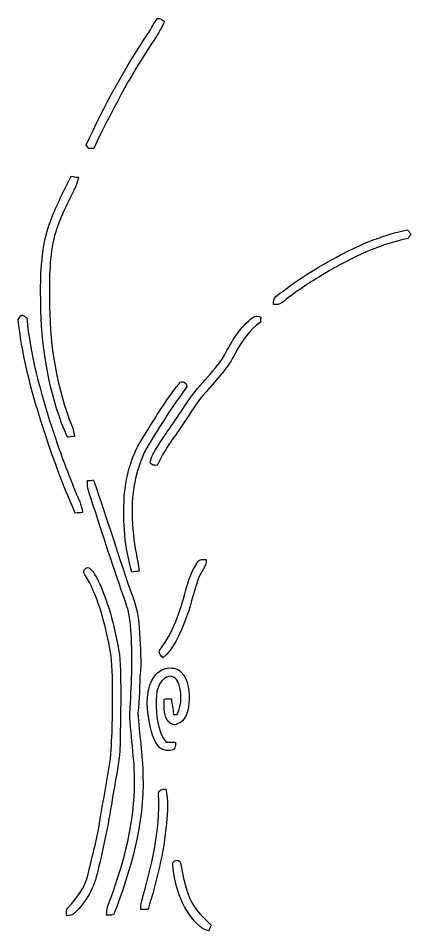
# Model space of a CAD drawing. Header units: centimetres. Extents: x -10.9 to 11, y -12.6 to 12.6.
# Drawn here: x -3.29 to 4.01, y -11.7 to 5.26 of the extents above; entities that cross this region are included whole.
import ezdxf

# ---------------------------------------------------------------- set-up
doc = ezdxf.new("R2010")
doc.units = ezdxf.units.CM
doc.header["$MEASUREMENT"] = 0
doc.layers.add('Camada 1', color=7, linetype='Continuous')

msp = doc.modelspace()

# ---------------------------------------------------------------- linework, layer by layer
at = {"layer": 'Camada 1', "color": 156}
for points, knots in [([(-0.86395, 4.98792), (-0.86395, 4.98792), (-0.86395, 4.98792), (-0.86395, 4.98792), (-0.86395, 4.98792), (-1.30951, 4.32717), (-1.69545, 3.62584), (-2.02388, 2.90018), (-2.02388, 2.90018), (-2.00907, 2.8776), (-1.99424, 2.85503), (-1.97943, 2.83209), (-1.97943, 2.83209), (-1.95615, 2.83316), (-1.90958, 2.83491), (-1.88595, 2.83562), (-1.88595, 2.83562), (-1.56386, 3.50838), (-1.2192, 4.17264), (-0.80256, 4.79248), (-0.80256, 4.79248), (-0.71472, 4.9209), (-0.63253, 5.05354), (-0.57255, 5.19747), (-0.57255, 5.19747), (-0.611, 5.22569), (-0.65158, 5.25531), (-0.70167, 5.25285), (-0.70167, 5.25285), (-0.76588, 5.17136), (-0.80715, 5.07434), (-0.86395, 4.98792)], [0, 0, 0, 0, 0.11111111, 0.11111111, 0.11111111, 0.11111111, 0.22222222, 0.22222222, 0.22222222, 0.22222222, 0.33333333, 0.33333333, 0.33333333, 0.33333333, 0.44444444, 0.44444444, 0.44444444, 0.44444444, 0.55555556, 0.55555556, 0.55555556, 0.55555556, 0.66666667, 0.66666667, 0.66666667, 0.66666667, 0.77777778, 0.77777778, 0.77777778, 0.77777778, 1, 1, 1, 1]), ([(-2.30258, 2.31951), (-2.30258, 2.31951), (-2.30258, 2.31951), (-2.30258, 2.31951), (-2.30258, 2.31951), (-2.43804, 2.05668), (-2.56962, 1.79105), (-2.68005, 1.51694), (-2.68005, 1.51694), (-2.90547, 0.93345), (-2.87867, 0.29598), (-2.86419, -0.31784), (-2.86419, -0.31784), (-2.82222, -1.07456), (-2.68569, -1.8369), (-2.37277, -2.53118), (-2.37277, -2.53118), (-2.33997, -2.52694), (-2.27471, -2.51848), (-2.24189, -2.51459), (-2.24189, -2.51459), (-2.25248, -2.45674), (-2.26272, -2.39959), (-2.28318, -2.34492), (-2.28318, -2.34492), (-2.56645, -1.63442), (-2.70228, -0.86818), (-2.70544, -0.10478), (-2.70544, -0.10478), (-2.71251, 0.29104), (-2.71992, 0.69074), (-2.64442, 1.08091), (-2.64442, 1.08091), (-2.5721, 1.45097), (-2.38831, 1.78399), (-2.22637, 2.11983), (-2.22637, 2.11983), (-2.19816, 2.17664), (-2.18157, 2.23767), (-2.17063, 2.29975), (-2.17063, 2.29975), (-2.21473, 2.30681), (-2.25882, 2.31315), (-2.30258, 2.31951)], [0, 0, 0, 0, 0.08333333, 0.08333333, 0.08333333, 0.08333333, 0.16666667, 0.16666667, 0.16666667, 0.16666667, 0.25, 0.25, 0.25, 0.25, 0.33333333, 0.33333333, 0.33333333, 0.33333333, 0.41666667, 0.41666667, 0.41666667, 0.41666667, 0.5, 0.5, 0.5, 0.5, 0.58333333, 0.58333333, 0.58333333, 0.58333333, 0.66666667, 0.66666667, 0.66666667, 0.66666667, 0.75, 0.75, 0.75, 0.75, 0.83333333, 0.83333333, 0.83333333, 0.83333333, 1, 1, 1, 1]), ([(2.70474, 0.85901), (2.70474, 0.85901), (2.70474, 0.85901), (2.70474, 0.85901), (2.70474, 0.85901), (2.28211, 0.63605), (1.8743, 0.38135), (1.50071, 0.0829), (1.50071, 0.0829), (1.4485, 0.05326), (1.46368, -0.01164), (1.4545, -0.06139), (1.4545, -0.06139), (1.50741, -0.0582), (1.56986, -0.07549), (1.6122, -0.03245), (1.6122, -0.03245), (1.82986, 0.14181), (2.06058, 0.29986), (2.2987, 0.44555), (2.2987, 0.44555), (2.81374, 0.756), (3.3602, 1.04104), (3.95427, 1.16028), (3.95427, 1.16028), (3.96804, 1.17897), (3.9952, 1.21603), (4.00861, 1.23472), (4.00861, 1.23472), (3.99413, 1.25659), (3.96521, 1.29998), (3.95076, 1.32186), (3.95076, 1.32186), (3.51225, 1.24071), (3.0995, 1.0615), (2.70474, 0.85901)], [0, 0, 0, 0, 0.1, 0.1, 0.1, 0.1, 0.2, 0.2, 0.2, 0.2, 0.3, 0.3, 0.3, 0.3, 0.4, 0.4, 0.4, 0.4, 0.5, 0.5, 0.5, 0.5, 0.6, 0.6, 0.6, 0.6, 0.7, 0.7, 0.7, 0.7, 0.8, 0.8, 0.8, 0.8, 1, 1, 1, 1]), ([(-3.2893, -0.34325), (-3.2893, -0.34325), (-3.2893, -0.34325), (-3.2893, -0.34325), (-3.2893, -0.34325), (-3.22615, -0.95708), (-3.07481, -1.55821), (-2.89453, -2.14736), (-2.89453, -2.14736), (-2.7051, -2.7566), (-2.48355, -3.35597), (-2.22956, -3.94124), (-2.22956, -3.94124), (-2.18439, -3.93805), (-2.13888, -3.93417), (-2.09337, -3.92959), (-2.09337, -3.92959), (-2.10679, -3.78777), (-2.17805, -3.66218), (-2.22956, -3.53201), (-2.22956, -3.53201), (-2.38936, -3.14147), (-2.53434, -2.7453), (-2.66559, -2.34456), (-2.66559, -2.34456), (-2.87867, -1.68205), (-3.0667, -1.00507), (-3.1316, -0.30973), (-3.1316, -0.30973), (-3.15348, -0.29703), (-3.19722, -0.27094), (-3.21909, -0.25822), (-3.21909, -0.25822), (-3.24626, -0.28327), (-3.26989, -0.31184), (-3.2893, -0.34325)], [0, 0, 0, 0, 0.1, 0.1, 0.1, 0.1, 0.2, 0.2, 0.2, 0.2, 0.3, 0.3, 0.3, 0.3, 0.4, 0.4, 0.4, 0.4, 0.5, 0.5, 0.5, 0.5, 0.6, 0.6, 0.6, 0.6, 0.7, 0.7, 0.7, 0.7, 0.8, 0.8, 0.8, 0.8, 1, 1, 1, 1]), ([(1.07456, -0.30339), (1.07456, -0.30339), (1.07456, -0.30339), (1.07456, -0.30339), (1.07456, -0.30339), (0.83679, -0.48401), (0.67944, -0.74612), (0.54468, -1.00753), (0.54468, -1.00753), (0.34361, -1.33772), (0.03457, -1.58503), (-0.16898, -1.91311), (-0.16898, -1.91311), (-0.34183, -2.18475), (-0.53481, -2.44264), (-0.7066, -2.71497), (-0.7066, -2.71497), (-0.75917, -2.80599), (-0.82267, -2.89665), (-0.83538, -3.00389), (-0.83538, -3.00389), (-0.80856, -3.05328), (-0.75423, -3.05187), (-0.7052, -3.0554), (-0.7052, -3.0554), (-0.58596, -2.782), (-0.40004, -2.54706), (-0.236, -2.30046), (-0.236, -2.30046), (-0.09031, -2.09479), (0.03033, -1.87042), (0.20425, -1.68592), (0.20425, -1.68592), (0.40075, -1.45591), (0.61877, -1.23577), (0.7507, -0.95956), (0.7507, -0.95956), (0.86747, -0.74295), (1.01494, -0.53798), (1.21532, -0.39158), (1.21532, -0.39158), (1.21673, -0.36018), (1.21849, -0.32914), (1.22025, -0.2981), (1.22025, -0.2981), (1.17052, -0.2868), (1.11548, -0.25646), (1.07456, -0.30339)], [0, 0, 0, 0, 0.07692308, 0.07692308, 0.07692308, 0.07692308, 0.15384615, 0.15384615, 0.15384615, 0.15384615, 0.23076923, 0.23076923, 0.23076923, 0.23076923, 0.30769231, 0.30769231, 0.30769231, 0.30769231, 0.38461538, 0.38461538, 0.38461538, 0.38461538, 0.46153846, 0.46153846, 0.46153846, 0.46153846, 0.53846154, 0.53846154, 0.53846154, 0.53846154, 0.61538462, 0.61538462, 0.61538462, 0.61538462, 0.69230769, 0.69230769, 0.69230769, 0.69230769, 0.76923077, 0.76923077, 0.76923077, 0.76923077, 0.84615385, 0.84615385, 0.84615385, 0.84615385, 1, 1, 1, 1]), ([(-0.2988, -1.53599), (-0.2988, -1.53599), (-0.2988, -1.53599), (-0.2988, -1.53599), (-0.2988, -1.53599), (-0.56198, -1.85914), (-0.77294, -2.22108), (-0.99272, -2.57422), (-0.99272, -2.57422), (-1.19379, -2.89102), (-1.28551, -3.2646), (-1.31833, -3.63502), (-1.31833, -3.63502), (-1.34338, -4.10491), (-1.31409, -4.5847), (-1.17439, -5.03624), (-1.17439, -5.03624), (-1.12959, -5.03061), (-1.08479, -5.02532), (-1.03964, -5.01967), (-1.03964, -5.01967), (-1.06856, -4.79319), (-1.13064, -4.57164), (-1.14687, -4.3434), (-1.14687, -4.3434), (-1.21002, -3.82658), (-1.1684, -3.27907), (-0.94085, -2.80458), (-0.94085, -2.80458), (-0.70767, -2.3943), (-0.44944, -1.99777), (-0.1711, -1.61678), (-0.1711, -1.61678), (-0.10724, -1.54057), (-0.25681, -1.44426), (-0.2988, -1.53599)], [0, 0, 0, 0, 0.1, 0.1, 0.1, 0.1, 0.2, 0.2, 0.2, 0.2, 0.3, 0.3, 0.3, 0.3, 0.4, 0.4, 0.4, 0.4, 0.5, 0.5, 0.5, 0.5, 0.6, 0.6, 0.6, 0.6, 0.7, 0.7, 0.7, 0.7, 0.8, 0.8, 0.8, 0.8, 1, 1, 1, 1]), ([(-1.99955, -3.3348), (-1.99955, -3.3348), (-1.99955, -3.3348), (-1.99955, -3.3348), (-1.99955, -3.3348), (-2.0186, -3.46145), (-1.96532, -3.58104), (-1.92792, -3.69922), (-1.92792, -3.69922), (-1.71874, -4.33563), (-1.51448, -4.97416), (-1.2908, -5.60563), (-1.2908, -5.60563), (-1.22166, -5.78696), (-1.2065, -5.98134), (-1.18816, -6.1729), (-1.18816, -6.1729), (-1.16521, -6.6675), (-1.17827, -7.1635), (-1.21742, -7.65668), (-1.21742, -7.65668), (-1.19698, -8.12729), (-1.10983, -8.59508), (-1.12888, -9.06814), (-1.12888, -9.06814), (-1.14547, -9.8238), (-1.3663, -10.55687), (-1.62877, -11.2596), (-1.62877, -11.2596), (-1.64711, -11.30864), (-1.64394, -11.3619), (-1.64535, -11.41377), (-1.64535, -11.41377), (-1.60231, -11.41201), (-1.55892, -11.4106), (-1.51553, -11.40848), (-1.51553, -11.40848), (-1.19979, -10.58333), (-0.94156, -9.71267), (-0.97155, -8.82049), (-0.97155, -8.82049), (-0.97472, -8.43068), (-1.04315, -8.04509), (-1.06362, -7.65703), (-1.06362, -7.65703), (-1.0287, -7.3988), (-1.04493, -7.13775), (-1.01811, -6.87916), (-1.01811, -6.87916), (-0.998, -6.60752), (-1.03292, -6.3373), (-1.04069, -6.06636), (-1.04069, -6.06636), (-1.05339, -5.87304), (-1.09078, -5.68077), (-1.16028, -5.49945), (-1.16028, -5.49945), (-1.41887, -4.78155), (-1.63442, -4.04883), (-1.88948, -3.32987), (-1.88948, -3.32987), (-1.92617, -3.33128), (-1.96285, -3.33304), (-1.99955, -3.3348)], [0, 0, 0, 0, 0.05882353, 0.05882353, 0.05882353, 0.05882353, 0.11764706, 0.11764706, 0.11764706, 0.11764706, 0.17647059, 0.17647059, 0.17647059, 0.17647059, 0.23529412, 0.23529412, 0.23529412, 0.23529412, 0.29411765, 0.29411765, 0.29411765, 0.29411765, 0.35294118, 0.35294118, 0.35294118, 0.35294118, 0.41176471, 0.41176471, 0.41176471, 0.41176471, 0.47058824, 0.47058824, 0.47058824, 0.47058824, 0.52941176, 0.52941176, 0.52941176, 0.52941176, 0.58823529, 0.58823529, 0.58823529, 0.58823529, 0.64705882, 0.64705882, 0.64705882, 0.64705882, 0.70588235, 0.70588235, 0.70588235, 0.70588235, 0.76470588, 0.76470588, 0.76470588, 0.76470588, 0.82352941, 0.82352941, 0.82352941, 0.82352941, 0.88235294, 0.88235294, 0.88235294, 0.88235294, 1, 1, 1, 1]), ([(0.0515, -4.84645), (0.0515, -4.84645), (0.0515, -4.84645), (0.0515, -4.84645), (0.0515, -4.84645), (-0.06419, -5.00873), (-0.12982, -5.20064), (-0.18062, -5.39221), (-0.18062, -5.39221), (-0.2801, -5.7732), (-0.40922, -6.15702), (-0.64876, -6.47522), (-0.64876, -6.47522), (-0.69568, -6.53062), (-0.64065, -6.59058), (-0.60113, -6.62869), (-0.60113, -6.62869), (-0.39511, -6.46289), (-0.29774, -6.20606), (-0.19719, -5.96971), (-0.19719, -5.96971), (-0.08678, -5.70971), (-0.04092, -5.42854), (0.0582, -5.16502), (0.0582, -5.16502), (0.10089, -5.04155), (0.21378, -4.94347), (0.20567, -4.80484), (0.20567, -4.80484), (0.15275, -4.80976), (0.07866, -4.78401), (0.0515, -4.84645)], [0, 0, 0, 0, 0.11111111, 0.11111111, 0.11111111, 0.11111111, 0.22222222, 0.22222222, 0.22222222, 0.22222222, 0.33333333, 0.33333333, 0.33333333, 0.33333333, 0.44444444, 0.44444444, 0.44444444, 0.44444444, 0.55555556, 0.55555556, 0.55555556, 0.55555556, 0.66666667, 0.66666667, 0.66666667, 0.66666667, 0.77777778, 0.77777778, 0.77777778, 0.77777778, 1, 1, 1, 1]), ([(-2.05281, -5.08528), (-2.05281, -5.08528), (-2.05281, -5.08528), (-2.05281, -5.08528), (-2.05281, -5.08528), (-1.80869, -5.467), (-1.70144, -5.91502), (-1.60584, -6.35246), (-1.60584, -6.35246), (-1.54094, -6.62869), (-1.53952, -6.91409), (-1.53634, -7.19632), (-1.53634, -7.19632), (-1.53423, -7.63305), (-1.53811, -8.07049), (-1.5748, -8.50582), (-1.5748, -8.50582), (-1.63405, -8.90551), (-1.71272, -9.30168), (-1.77765, -9.70033), (-1.77765, -9.70033), (-1.82845, -10.02064), (-1.91876, -10.33251), (-1.98861, -10.6486), (-1.98861, -10.6486), (-2.04435, -10.88565), (-2.18792, -11.09098), (-2.35691, -11.26172), (-2.35691, -11.26172), (-2.41087, -11.29946), (-2.38653, -11.36685), (-2.38583, -11.42188), (-2.38583, -11.42188), (-2.33749, -11.41201), (-2.27787, -11.42152), (-2.24401, -11.37708), (-2.24401, -11.37708), (-2.02706, -11.16329), (-1.86619, -10.88884), (-1.81222, -10.58686), (-1.81222, -10.58686), (-1.69157, -10.12437), (-1.60338, -9.65482), (-1.52893, -9.18279), (-1.52893, -9.18279), (-1.47319, -8.85119), (-1.39522, -8.52099), (-1.39559, -8.18268), (-1.39559, -8.18268), (-1.3864, -7.64222), (-1.36842, -7.09999), (-1.40687, -6.56025), (-1.40687, -6.56025), (-1.48731, -6.1087), (-1.58925, -5.65431), (-1.78505, -5.23733), (-1.78505, -5.23733), (-1.83868, -5.14032), (-1.87995, -5.02813), (-1.96919, -4.95828), (-1.96919, -4.95828), (-2.04611, -4.93253), (-2.09868, -5.02708), (-2.05281, -5.08528)], [0, 0, 0, 0, 0.05882353, 0.05882353, 0.05882353, 0.05882353, 0.11764706, 0.11764706, 0.11764706, 0.11764706, 0.17647059, 0.17647059, 0.17647059, 0.17647059, 0.23529412, 0.23529412, 0.23529412, 0.23529412, 0.29411765, 0.29411765, 0.29411765, 0.29411765, 0.35294118, 0.35294118, 0.35294118, 0.35294118, 0.41176471, 0.41176471, 0.41176471, 0.41176471, 0.47058824, 0.47058824, 0.47058824, 0.47058824, 0.52941176, 0.52941176, 0.52941176, 0.52941176, 0.58823529, 0.58823529, 0.58823529, 0.58823529, 0.64705882, 0.64705882, 0.64705882, 0.64705882, 0.70588235, 0.70588235, 0.70588235, 0.70588235, 0.76470588, 0.76470588, 0.76470588, 0.76470588, 0.82352941, 0.82352941, 0.82352941, 0.82352941, 0.88235294, 0.88235294, 0.88235294, 0.88235294, 1, 1, 1, 1]), ([(-0.55104, -6.8273), (-0.55104, -6.8273), (-0.55104, -6.8273), (-0.55104, -6.8273), (-0.55104, -6.8273), (-0.70379, -6.86929), (-0.80573, -7.0125), (-0.84701, -7.15926), (-0.84701, -7.15926), (-0.92957, -7.43479), (-0.87736, -7.72759), (-0.81455, -8.00169), (-0.81455, -8.00169), (-0.77223, -8.16539), (-0.66957, -8.38941), (-0.46248, -8.3506), (-0.46248, -8.3506), (-0.37499, -8.35271), (-0.35594, -8.26876), (-0.36335, -8.19891), (-0.36335, -8.19891), (-0.42262, -8.19643), (-0.4819, -8.19572), (-0.54081, -8.19679), (-0.54081, -8.19679), (-0.68721, -8.01652), (-0.70872, -7.77275), (-0.72565, -7.55015), (-0.72565, -7.55015), (-0.73306, -7.36177), (-0.73025, -7.13139), (-0.56303, -7.00792), (-0.56303, -7.00792), (-0.49247, -6.93773), (-0.36829, -6.97688), (-0.33019, -7.06296), (-0.33019, -7.06296), (-0.23424, -7.25557), (-0.24799, -7.48982), (-0.33267, -7.68419), (-0.33267, -7.68419), (-0.34995, -7.68349), (-0.38452, -7.68208), (-0.40181, -7.68139), (-0.40181, -7.68139), (-0.41416, -7.58437), (-0.42721, -7.4877), (-0.44238, -7.39174), (-0.44238, -7.39174), (-0.48718, -7.39245), (-0.53162, -7.39386), (-0.57608, -7.39598), (-0.57608, -7.39598), (-0.58032, -7.5251), (-0.58632, -7.6648), (-0.52069, -7.78121), (-0.52069, -7.78121), (-0.48541, -7.84718), (-0.39792, -7.89727), (-0.32561, -7.85953), (-0.32561, -7.85953), (-0.17709, -7.7978), (-0.12522, -7.62316), (-0.11711, -7.47572), (-0.11711, -7.47572), (-0.10617, -7.27709), (-0.10865, -7.0432), (-0.26246, -6.89504), (-0.26246, -6.89504), (-0.33479, -6.81496), (-0.45191, -6.80895), (-0.55104, -6.8273)], [0, 0, 0, 0, 0.05263158, 0.05263158, 0.05263158, 0.05263158, 0.10526316, 0.10526316, 0.10526316, 0.10526316, 0.15789474, 0.15789474, 0.15789474, 0.15789474, 0.21052632, 0.21052632, 0.21052632, 0.21052632, 0.26315789, 0.26315789, 0.26315789, 0.26315789, 0.31578947, 0.31578947, 0.31578947, 0.31578947, 0.36842105, 0.36842105, 0.36842105, 0.36842105, 0.42105263, 0.42105263, 0.42105263, 0.42105263, 0.47368421, 0.47368421, 0.47368421, 0.47368421, 0.52631579, 0.52631579, 0.52631579, 0.52631579, 0.57894737, 0.57894737, 0.57894737, 0.57894737, 0.63157895, 0.63157895, 0.63157895, 0.63157895, 0.68421053, 0.68421053, 0.68421053, 0.68421053, 0.73684211, 0.73684211, 0.73684211, 0.73684211, 0.78947368, 0.78947368, 0.78947368, 0.78947368, 0.84210526, 0.84210526, 0.84210526, 0.84210526, 0.89473684, 0.89473684, 0.89473684, 0.89473684, 1, 1, 1, 1]), ([(-0.68192, -9.16905), (-0.68192, -9.16905), (-0.68192, -9.16905), (-0.68192, -9.16905), (-0.68192, -9.16905), (-0.64735, -9.84919), (-0.80892, -10.51913), (-0.99905, -11.16682), (-0.99905, -11.16682), (-1.00965, -11.21339), (-1.00965, -11.26208), (-1.01141, -11.31005), (-1.01141, -11.31005), (-0.9666, -11.30935), (-0.92145, -11.30828), (-0.87629, -11.30652), (-0.87629, -11.30652), (-0.71472, -10.78442), (-0.58384, -10.25031), (-0.53233, -9.70492), (-0.53233, -9.70492), (-0.51469, -9.4943), (-0.49176, -9.27629), (-0.54821, -9.06955), (-0.54821, -9.06955), (-0.61029, -9.07097), (-0.70131, -9.0812), (-0.68192, -9.16905)], [0, 0, 0, 0, 0.125, 0.125, 0.125, 0.125, 0.25, 0.25, 0.25, 0.25, 0.375, 0.375, 0.375, 0.375, 0.5, 0.5, 0.5, 0.5, 0.625, 0.625, 0.625, 0.625, 0.75, 0.75, 0.75, 0.75, 1, 1, 1, 1]), ([(-0.41416, -10.47784), (-0.41416, -10.47784), (-0.41416, -10.47784), (-0.41416, -10.47784), (-0.41416, -10.47784), (-0.38169, -10.90541), (-0.22472, -11.34816), (0.10617, -11.63672), (0.10617, -11.63672), (0.14534, -11.67589), (0.19861, -11.69105), (0.25223, -11.70199), (0.25223, -11.70199), (0.26317, -11.67659), (0.28539, -11.62543), (0.29669, -11.60003), (0.29669, -11.60003), (0.16722, -11.4681), (0.02292, -11.34463), (-0.05927, -11.17564), (-0.05927, -11.17564), (-0.18591, -10.94951), (-0.2226, -10.69057), (-0.27445, -10.44117), (-0.27445, -10.44117), (-0.29527, -10.35085), (-0.43673, -10.39354), (-0.41416, -10.47784)], [0, 0, 0, 0, 0.125, 0.125, 0.125, 0.125, 0.25, 0.25, 0.25, 0.25, 0.375, 0.375, 0.375, 0.375, 0.5, 0.5, 0.5, 0.5, 0.625, 0.625, 0.625, 0.625, 0.75, 0.75, 0.75, 0.75, 1, 1, 1, 1])]:
    msp.add_open_spline(points, degree=3, knots=knots, dxfattribs=at)

doc.saveas('drawing.dxf')
